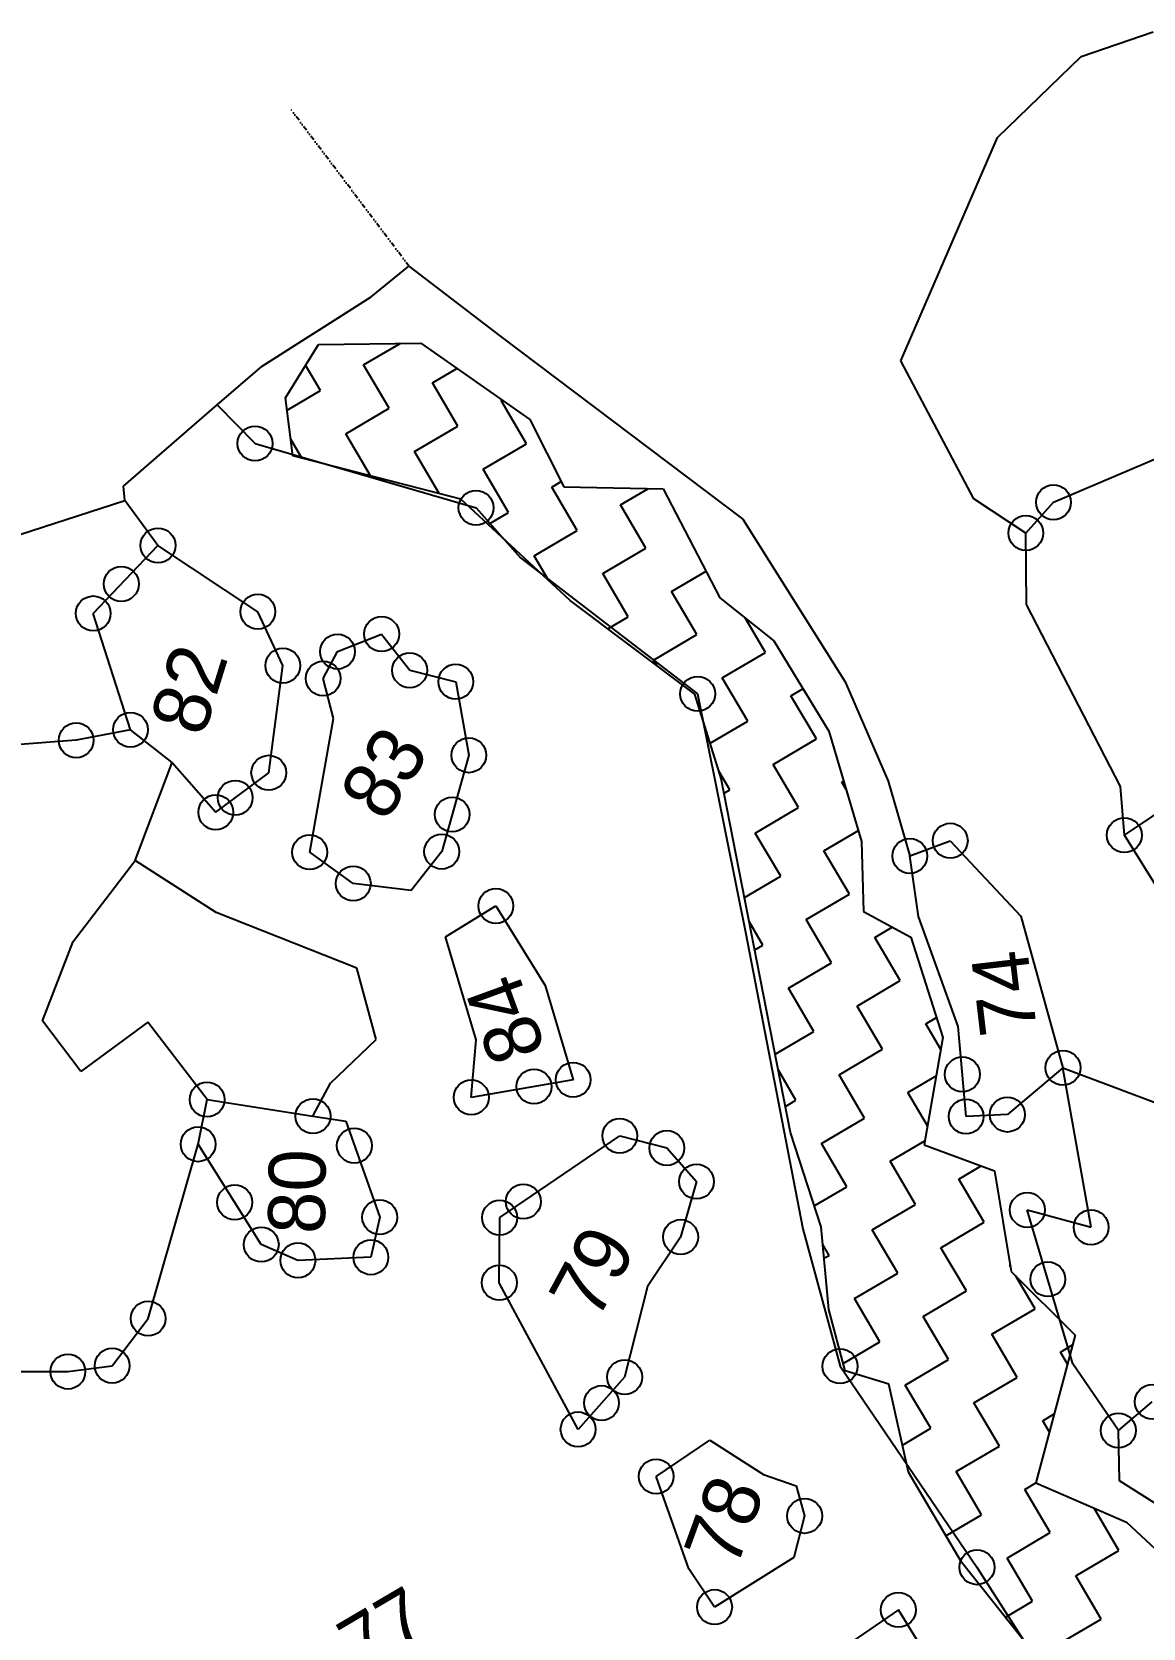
# Model space of a CAD drawing. Header units: metres. Extents: x 323072 to 326760, y 1835335 to 1837601.
# Drawn here: x 323922 to 324283, y 1836781 to 1837300 of the extents above; entities that cross this region are included whole.
import ezdxf

# ---------------------------------------------------------------- set-up
doc = ezdxf.new("R2010")
doc.units = ezdxf.units.M
doc.header["$LTSCALE"] = 0.3
doc.linetypes.add('DIVIDE', pattern=[1.25, 0.5, -0.25, 0, -0.25, 0, -0.25])
for name, color, linetype in [('POLY_HATCH', 12, 'Continuous'), ('POLY_PARCEL', 6, 'Continuous'), ('SYM_STONE', 1, 'Continuous'), ('TEXT_PARCEL', 7, 'Continuous'), ('V_BOUND_LINE', 7, 'Continuous'), ('V_DIVIDE_LINE', 7, 'DIVIDE')]:
    doc.layers.add(name, color=color, linetype=linetype)
doc.styles.add('TEXT_MAP', font='')
doc.styles.get('TEXT_MAP').set_extended_font_data('Kruti Dev 050')

msp = doc.modelspace()

# ---------------------------------------------------------------- linework, layer by layer
at = {"layer": 'POLY_HATCH'}
for p, q in [((324004.82, 1837180.97), (324015.49, 1837198.22)), ((324015.49, 1837198.22), (324048.73, 1837198.7)), ((324048.73, 1837198.7), (324084.13, 1837173.89)), ((324007.21, 1837162.16), (324004.82, 1837180.97)), ((324084.13, 1837173.89), (324095.21, 1837152.1)), ((324061.76, 1837148.03), (324007.21, 1837162.16)), ((324097.26, 1837115.19), (324061.76, 1837148.03)), ((324095.21, 1837152.1), (324127.41, 1837151.4)), ((324127.41, 1837151.4), (324145.88, 1837116.06)), ((324137.74, 1837084.7), (324097.26, 1837115.19)), ((324145.88, 1837116.06), (324163.36, 1837102.07)), ((324163.36, 1837102.07), (324181.2, 1837072.71)), ((324146.29, 1837057.38), (324137.74, 1837084.7)), ((324181.2, 1837072.71), (324191.9, 1837036.84)), ((324158.95, 1836992.62), (324146.29, 1837057.38)), ((324191.9, 1837036.84), (324192.55, 1837014.11)), ((324192.55, 1837014.11), (324207.85, 1837005.78)), ((324207.85, 1837005.78), (324218.32, 1836973.24)), ((324168.83, 1836942.4), (324158.95, 1836992.62)), ((324218.32, 1836973.24), (324212.2, 1836938.44)), ((324178.72, 1836911.82), (324168.83, 1836942.4)), ((324212.2, 1836938.44), (324235.1, 1836929.96)), ((324235.1, 1836929.96), (324240.44, 1836897.29)), ((324181.21, 1836884.98), (324178.72, 1836911.82)), ((324240.44, 1836897.29), (324261.27, 1836876.62)), ((324186.58, 1836865.04), (324181.21, 1836884.98)), ((324261.27, 1836876.62), (324248.45, 1836828.64)), ((324200.73, 1836860.65), (324186.58, 1836865.04)), ((324207.13, 1836832.07), (324200.73, 1836860.65)), ((324224.3, 1836802.88), (324207.13, 1836832.07)), ((324248.45, 1836828.64), (324277.9, 1836815.92)), ((324277.9, 1836815.92), (324312.46, 1836783.69)), ((324246.51, 1836774.94), (324224.3, 1836802.88))]:
    msp.add_line(p, q, dxfattribs=at)
at = {"layer": 'POLY_HATCH', "linetype": 'Continuous'}
for p, q in [((324030.19, 1837191.61), (324042.08, 1837198.61)), ((324016.15, 1837183.35), (324011.34, 1837191.52)), ((324038.45, 1837177.57), (324030.19, 1837191.61)), ((324052.49, 1837185.83), (324060.43, 1837190.5)), ((324060.75, 1837171.78), (324052.49, 1837185.83)), ((324005.33, 1837176.99), (324016.15, 1837183.35)), ((324074.79, 1837180.04), (324075.09, 1837180.22)), ((324083.05, 1837166), (324074.79, 1837180.04)), ((324024.4, 1837169.31), (324038.45, 1837177.57)), ((324032.45, 1837155.62), (324024.4, 1837169.31)), ((324046.7, 1837163.53), (324060.75, 1837171.78)), ((324010.16, 1837161.4), (324006.53, 1837167.57)), ((324054.75, 1837149.85), (324046.7, 1837163.53)), ((324069, 1837157.74), (324083.05, 1837166)), ((324077.26, 1837143.7), (324069, 1837157.74)), ((324091.3, 1837151.96), (324094.36, 1837153.76)), ((324099.56, 1837137.92), (324091.3, 1837151.96)), ((324113.6, 1837146.18), (324122.67, 1837151.51)), ((324070.65, 1837139.81), (324077.26, 1837143.7)), ((324121.86, 1837132.13), (324113.6, 1837146.18)), ((324085.52, 1837129.66), (324099.56, 1837137.92)), ((324107.82, 1837123.88), (324121.86, 1837132.13)), ((324090.17, 1837121.75), (324085.52, 1837129.66)), ((324116.08, 1837109.83), (324107.82, 1837123.88)), ((324130.12, 1837118.09), (324141.37, 1837124.7)), ((324138.38, 1837104.05), (324130.12, 1837118.09)), ((324109.51, 1837105.97), (324116.08, 1837109.83)), ((324160.68, 1837098.27), (324154.07, 1837109.51)), ((324124.34, 1837095.79), (324138.38, 1837104.05)), ((324125.39, 1837094), (324124.34, 1837095.79)), ((324146.64, 1837090.01), (324160.68, 1837098.27)), ((324154.9, 1837075.97), (324146.64, 1837090.01)), ((324168.94, 1837084.22), (324172.82, 1837086.51)), ((324177.2, 1837070.18), (324168.94, 1837084.22)), ((324142.72, 1837068.8), (324154.9, 1837075.97)), ((324163.16, 1837061.92), (324177.2, 1837070.18)), ((324149.11, 1837053.67), (324145.57, 1837059.7)), ((324171.41, 1837047.88), (324163.16, 1837061.92)), ((324185.46, 1837056.14), (324186.04, 1837056.49)), ((324186.85, 1837053.77), (324185.46, 1837056.14)), ((324147.23, 1837052.56), (324149.11, 1837053.67)), ((324157.37, 1837039.62), (324171.41, 1837047.88)), ((324165.63, 1837025.58), (324157.37, 1837039.62)), ((324179.67, 1837033.84), (324190.84, 1837040.41)), ((324187.93, 1837019.8), (324179.67, 1837033.84)), ((324153.86, 1837018.66), (324165.63, 1837025.58)), ((324173.89, 1837011.54), (324187.93, 1837019.8)), ((324159.85, 1837003.28), (324155.38, 1837010.88)), ((324182.15, 1836997.5), (324173.89, 1837011.54)), ((324196.19, 1837005.76), (324201.82, 1837009.07)), ((324157.17, 1837001.71), (324159.85, 1837003.28)), ((324204.45, 1836991.71), (324196.19, 1837005.76)), ((324168.11, 1836989.24), (324182.15, 1836997.5)), ((324176.36, 1836975.2), (324168.11, 1836989.24)), ((324190.41, 1836983.46), (324204.45, 1836991.71)), ((324198.66, 1836969.41), (324190.41, 1836983.46)), ((324212.71, 1836977.67), (324216.23, 1836979.74)), ((324217.63, 1836969.3), (324212.71, 1836977.67)), ((324163.83, 1836967.82), (324176.36, 1836975.2)), ((324184.62, 1836961.16), (324198.66, 1836969.41)), ((324170.58, 1836952.9), (324164.85, 1836962.65)), ((324192.88, 1836947.11), (324184.62, 1836961.16)), ((324206.92, 1836955.37), (324216.13, 1836960.79)), ((324167.16, 1836950.89), (324170.58, 1836952.9)), ((324213.28, 1836944.57), (324206.92, 1836955.37)), ((324178.84, 1836938.86), (324192.88, 1836947.11)), ((324187.1, 1836924.81), (324178.84, 1836938.86)), ((324201.14, 1836933.07), (324212.42, 1836939.71)), ((324209.4, 1836919.03), (324201.14, 1836933.07)), ((324223.44, 1836927.29), (324230.74, 1836931.58)), ((324176.53, 1836918.6), (324187.1, 1836924.81)), ((324231.7, 1836913.25), (324223.44, 1836927.29)), ((324195.36, 1836910.77), (324209.4, 1836919.03)), ((324203.61, 1836896.73), (324195.36, 1836910.77)), ((324217.66, 1836904.99), (324231.7, 1836913.25)), ((324181.31, 1836902.51), (324179.26, 1836906.01)), ((324225.92, 1836890.95), (324217.66, 1836904.99)), ((324179.67, 1836901.55), (324181.31, 1836902.51)), ((324239.96, 1836899.21), (324240.12, 1836899.3)), ((324240.2, 1836898.79), (324239.96, 1836899.21)), ((324189.57, 1836888.47), (324203.61, 1836896.73)), ((324248.22, 1836885.16), (324241.98, 1836895.77)), ((324197.83, 1836874.43), (324189.57, 1836888.47)), ((324211.87, 1836882.69), (324225.92, 1836890.95)), ((324234.17, 1836876.91), (324248.22, 1836885.16)), ((324220.13, 1836868.65), (324211.87, 1836882.69)), ((324185.94, 1836867.44), (324197.83, 1836874.43)), ((324242.43, 1836862.86), (324234.17, 1836876.91)), ((324256.47, 1836871.12), (324260.43, 1836873.45)), ((324206.09, 1836860.39), (324220.13, 1836868.65)), ((324258.76, 1836867.23), (324256.47, 1836871.12)), ((324228.39, 1836854.6), (324242.43, 1836862.86)), ((324214.35, 1836846.35), (324206.09, 1836860.39)), ((324233.4, 1836846.08), (324228.39, 1836854.6)), ((324250.69, 1836848.82), (324254.43, 1836851.02)), ((324252.86, 1836845.13), (324250.69, 1836848.82)), ((324205.14, 1836840.93), (324214.35, 1836846.35)), ((324236.65, 1836840.56), (324233.4, 1836846.08)), ((324222.61, 1836832.3), (324236.65, 1836840.56)), ((324230.87, 1836818.26), (324222.61, 1836832.3)), ((324244.91, 1836826.52), (324248.49, 1836828.63)), ((324253.17, 1836812.48), (324244.91, 1836826.52)), ((324219.26, 1836811.44), (324230.87, 1836818.26)), ((324275.47, 1836806.7), (324267.36, 1836820.47)), ((324239.12, 1836804.22), (324253.17, 1836812.48)), ((324261.42, 1836798.44), (324275.47, 1836806.7)), ((324247.38, 1836790.18), (324239.12, 1836804.22)), ((324269.68, 1836784.4), (324261.42, 1836798.44)), ((324238.53, 1836784.97), (324247.38, 1836790.18)), ((324255.64, 1836776.14), (324269.68, 1836784.4))]:
    msp.add_line(p, q, dxfattribs=at)
at = {"layer": 'POLY_PARCEL'}
for p, q in [((323982.63, 1837178.65), (323994.92, 1837166.12)), ((323994.92, 1837166.12), (324066.69, 1837145.24)), ((324254.2, 1837147.03), (324294.2, 1837164.06)), ((323963.39, 1837133.02), (323952.67, 1837147.61)), ((324066.69, 1837145.24), (324081.08, 1837129.03)), ((324245.22, 1837137.06), (324254.2, 1837147.03)), ((323942.37, 1837110.95), (323963.39, 1837133.02)), ((323995.82, 1837111.5), (323963.39, 1837133.02)), ((324081.08, 1837129.03), (324138.65, 1837084.83)), ((324003.94, 1837093.99), (323995.82, 1837111.5)), ((323954.47, 1837073.17), (323942.37, 1837110.95)), ((324021.7, 1837098.55), (324036.03, 1837104.26)), ((324036.03, 1837104.26), (324045.13, 1837092.48)), ((324017.04, 1837089.83), (324021.7, 1837098.55)), ((323999.37, 1837059.21), (324003.94, 1837093.99)), ((324045.13, 1837092.48), (324060.1, 1837088.78)), ((324020.34, 1837076.81), (324017.04, 1837089.83)), ((324060.1, 1837088.78), (324064.35, 1837064.9)), ((324138.65, 1837084.83), (324154.22, 1837007.43)), ((324012.66, 1837033.42), (324020.34, 1837076.81)), ((323936.84, 1837069.75), (323917.28, 1837068.31)), ((323954.47, 1837073.17), (323936.84, 1837069.75)), ((323968.01, 1837062.53), (323954.47, 1837073.17)), ((324064.35, 1837064.9), (324055.54, 1837033.61)), ((323955.94, 1837030.76), (323968.01, 1837062.53)), ((323968.01, 1837062.53), (323982.16, 1837046.37)), ((323982.16, 1837046.37), (323999.37, 1837059.21)), ((324277.22, 1837038.95), (324308.64, 1837060.08)), ((324026.81, 1837023.24), (324012.66, 1837033.42)), ((324055.54, 1837033.61), (324045.57, 1837020.95)), ((323935.84, 1837004.37), (323955.94, 1837030.76)), ((323982.26, 1837013.8), (323955.94, 1837030.76)), ((324210.32, 1837012.51), (324207.55, 1837032.2)), ((324045.57, 1837020.95), (324026.81, 1837023.24)), ((324027.95, 1836995.8), (323982.26, 1837013.8)), ((324056.76, 1837005.92), (324073.12, 1837015.95)), ((324073.12, 1837015.95), (324089.1, 1836990.16)), ((324154.22, 1837007.43), (324172.79, 1836911.16)), ((324223.22, 1836976.82), (324210.32, 1837012.51)), ((323925.86, 1836978.68), (323935.84, 1837004.37)), ((324066.68, 1836972.53), (324056.76, 1837005.92)), ((324034.25, 1836972.59), (324027.95, 1836995.8)), ((324089.1, 1836990.16), (324098.21, 1836959.52)), ((323938.39, 1836962.19), (323925.86, 1836978.68)), ((323960.13, 1836978.21), (323938.39, 1836962.19)), ((323979.35, 1836953.11), (323960.13, 1836978.21)), ((324225.83, 1836947.61), (324223.22, 1836976.82)), ((324019.45, 1836958.44), (324034.25, 1836972.59)), ((324065.14, 1836953.82), (324066.68, 1836972.53)), ((324257.28, 1836963.41), (324239.23, 1836948.22)), ((324266.42, 1836911.63), (324257.28, 1836963.41)), ((324013.72, 1836947.71), (324019.45, 1836958.44)), ((324098.21, 1836959.52), (324065.14, 1836953.82)), ((323976.43, 1836938.59), (323979.35, 1836953.11)), ((323979.35, 1836953.11), (324013.72, 1836947.71)), ((324013.72, 1836947.71), (324024.39, 1836946.03)), ((324024.39, 1836946.03), (324035.41, 1836914.9)), ((324239.23, 1836948.22), (324225.83, 1836947.61)), ((324074.36, 1836914.75), (324113.36, 1836941.33)), ((324113.36, 1836941.33), (324128.64, 1836937.37)), ((323960.2, 1836881.99), (323976.43, 1836938.59)), ((323996.93, 1836906.02), (323976.43, 1836938.59)), ((324128.64, 1836937.37), (324138.29, 1836926.47)), ((324138.29, 1836926.47), (324133.11, 1836908.45)), ((324035.41, 1836914.9), (324032.54, 1836901.89)), ((324074.23, 1836893.64), (324074.36, 1836914.75)), ((324260.51, 1836867.3), (324245.71, 1836917.24)), ((324245.71, 1836917.24), (324266.42, 1836911.63)), ((324172.79, 1836911.16), (324184.89, 1836866.51)), ((324008.84, 1836900.89), (323996.93, 1836906.02)), ((324133.11, 1836908.45), (324122.31, 1836892.39)), ((324032.54, 1836901.89), (324008.84, 1836900.89)), ((324099.82, 1836846), (324074.23, 1836893.64)), ((324122.31, 1836892.39), (324114.93, 1836862.97)), ((323948.52, 1836866.69), (323960.2, 1836881.99)), ((323833.84, 1836865.05), (323934.14, 1836864.77)), ((323934.14, 1836864.77), (323948.52, 1836866.69)), ((324114.93, 1836862.97), (324099.82, 1836846)), ((324184.89, 1836866.51), (324229.35, 1836801.24)), ((324275.27, 1836845.65), (324260.51, 1836867.3)), ((324275.27, 1836845.65), (324286.3, 1836854.95)), ((324125.17, 1836830.72), (324142.59, 1836842.45)), ((324142.59, 1836842.45), (324160.02, 1836831.37)), ((324275.6, 1836829.26), (324275.27, 1836845.65)), ((324160.02, 1836831.37), (324170.63, 1836827.69)), ((324135.83, 1836800.77), (324125.17, 1836830.72)), ((324170.63, 1836827.69), (324173.4, 1836817.91)), ((324296.18, 1836816.28), (324275.6, 1836829.26)), ((324173.4, 1836817.91), (324169.9, 1836804.45)), ((324144.15, 1836788.31), (324135.83, 1836800.77)), ((324169.9, 1836804.45), (324144.15, 1836788.31)), ((324229.35, 1836801.24), (324254.18, 1836762.46)), ((324203.83, 1836787.4), (324186.98, 1836775.81)), ((324241.5, 1836726.22), (324203.83, 1836787.4))]:
    msp.add_line(p, q, dxfattribs=at)
at = {"layer": 'SYM_STONE'}
for centre in [(323994.92, 1837166.12), (324254.2, 1837147.03), (324066.69, 1837145.24), (324245.22, 1837137.06), (323963.39, 1837133.02), (323951.48, 1837120.52), (323942.37, 1837110.95), (323995.82, 1837111.5), (324036.03, 1837104.26), (324021.7, 1837098.55), (324003.94, 1837093.99), (324017.04, 1837089.83), (324045.13, 1837092.48), (324060.1, 1837088.78), (324138.65, 1837084.83), (323936.84, 1837069.75), (323954.47, 1837073.17), (324064.35, 1837064.9), (323999.37, 1837059.21), (323988.48, 1837051.09), (323982.16, 1837046.37), (324058.93, 1837045.67), (324277.22, 1837038.95), (324012.66, 1837033.42), (324055.54, 1837033.61), (324220.68, 1837037.14), (324207.55, 1837032.2), (324026.81, 1837023.24), (324073.12, 1837015.95), (324224.61, 1836961.27), (324257.28, 1836963.41), (324085.5, 1836957.33), (324098.21, 1836959.52), (323979.35, 1836953.11), (324065.14, 1836953.82), (324013.72, 1836947.71), (324225.83, 1836947.61), (324239.23, 1836948.22), (324113.36, 1836941.33), (323976.43, 1836938.59), (324027.18, 1836938.14), (324128.64, 1836937.37), (324138.29, 1836926.47), (323988.31, 1836919.71), (324082.04, 1836919.98), (324035.41, 1836914.9), (324074.36, 1836914.75), (324245.71, 1836917.24), (324133.11, 1836908.45), (324266.42, 1836911.63), (323996.93, 1836906.02), (324008.84, 1836900.89), (324032.54, 1836901.89), (324074.23, 1836893.64), (324252.38, 1836894.76), (323960.2, 1836881.99), (323934.14, 1836864.77), (323948.52, 1836866.69), (324114.93, 1836862.97), (324184.89, 1836866.51), (324107.43, 1836854.55), (324286.3, 1836854.95), (324099.82, 1836846), (324275.27, 1836845.65), (324125.17, 1836830.72), (324173.4, 1836817.91), (324229.35, 1836801.24), (324144.15, 1836788.31), (324203.83, 1836787.4)]:
    msp.add_circle(centre, 5.66, dxfattribs=at)
at = {"layer": 'V_BOUND_LINE'}
for p, q in [((324263.2, 1837291.79), (324286.52, 1837299.76)), ((324236.07, 1837265.49), (324263.2, 1837291.79)), ((324204.67, 1837192.96), (324236.07, 1837265.49)), ((324032.66, 1837213.76), (324044.88, 1837223.74)), ((324044.88, 1837223.74), (324074.38, 1837201.1)), ((323997.19, 1837191.28), (324032.66, 1837213.76)), ((324074.38, 1837201.1), (324153.37, 1837141.59)), ((323982.63, 1837178.65), (323997.19, 1837191.28)), ((324228.31, 1837148.2), (324204.67, 1837192.96)), ((323952.15, 1837152.22), (323982.63, 1837178.65)), ((323895.28, 1837129.04), (323952.67, 1837147.61)), ((323952.67, 1837147.61), (323952.15, 1837152.22)), ((324245.22, 1837137.06), (324228.31, 1837148.2)), ((324153.37, 1837141.59), (324186.5, 1837088.76)), ((324245.46, 1837113.82), (324245.22, 1837137.06)), ((324276, 1837054.72), (324245.46, 1837113.82)), ((324186.5, 1837088.76), (324200.51, 1837056.43)), ((324200.51, 1837056.43), (324207.55, 1837032.2)), ((324277.22, 1837038.95), (324276, 1837054.72)), ((324304.49, 1836995.18), (324277.22, 1837038.95)), ((324207.55, 1837032.2), (324220.68, 1837037.14)), ((324220.68, 1837037.14), (324243.59, 1837012.69)), ((324243.59, 1837012.69), (324257.28, 1836963.41)), ((324257.28, 1836963.41), (324304.17, 1836945.72))]:
    msp.add_line(p, q, dxfattribs=at)
at = {"layer": 'V_DIVIDE_LINE', "ltscale": 10}
msp.add_line((324044.88, 1837223.74), (324006.64, 1837274.48), dxfattribs=at)

# ---------------------------------------------------------------- texts
at = {"layer": 'TEXT_PARCEL', "style": 'TEXT_MAP'}
for s, rotation, p in [('82', 72.7162, (323978.13, 1837070.46)), ('83', 58.0917, (324037.26, 1837042.73)), ('74', 96.7017, (324248.9, 1836974.97)), ('84', 110.017, (324089.5, 1836969.23)), ('80', 89.2261, (324017.56, 1836909.37)), ('79', 61.5835, (324105.92, 1836880.81)), ('78', 70.0024, (324151.14, 1836800.34)), ('77', 30.4612, (324029.4, 1836765.9))]:
    msp.add_text(s, height=18.471, rotation=rotation, dxfattribs=at).set_placement(p)

doc.saveas('drawing.dxf')
